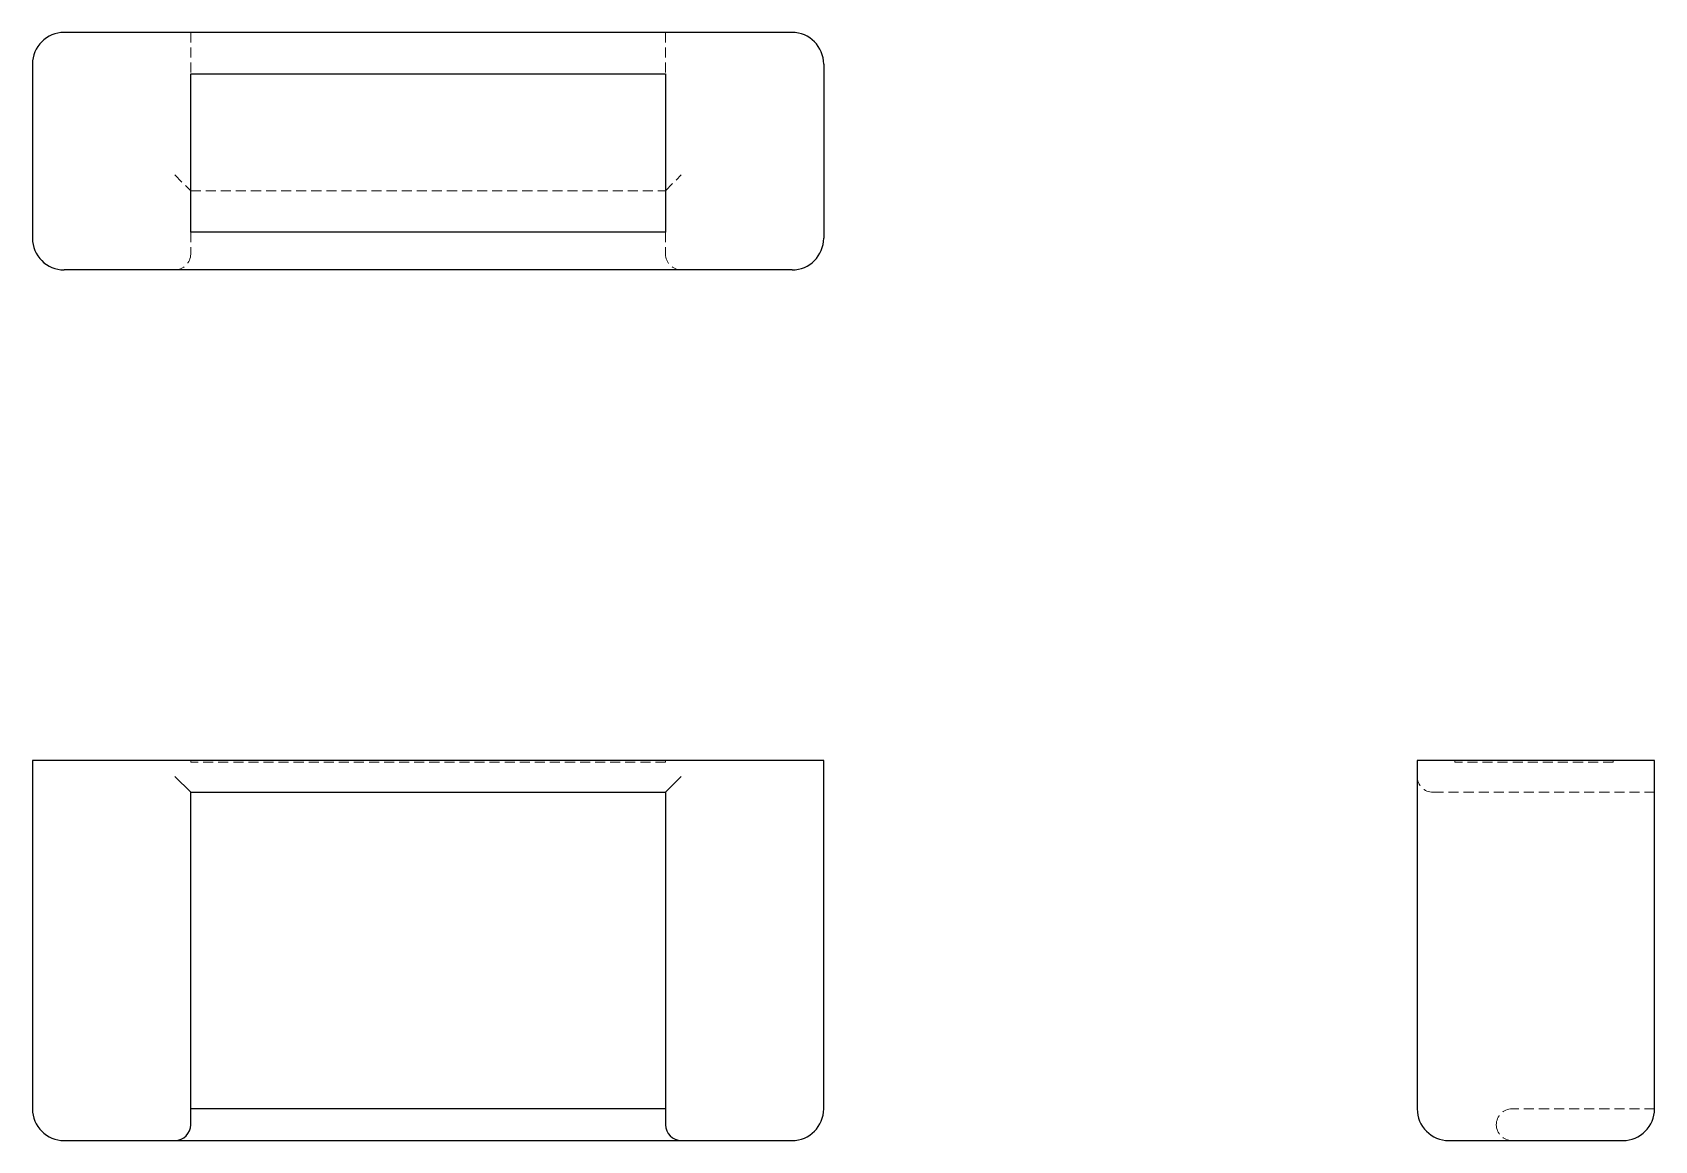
# Model space of a CAD drawing. Header units: millimetres. Extents: x 33 to 238, y 33 to 173.
import ezdxf

# ---------------------------------------------------------------- set-up
doc = ezdxf.new("R2010")
doc.units = ezdxf.units.MM
doc.linetypes.add('HIDDEN', pattern=[1.905, 1.27, -0.635])

msp = doc.modelspace()

# ---------------------------------------------------------------- linework, layer by layer
at = {"color": 7, "linetype": 'Continuous', "lineweight": 25}
for p, q in [((129, 173), (37, 173)), ((33, 169), (33, 147)), ((133, 169), (133, 147)), ((53, 167.77), (113, 167.77)), ((53, 147.77), (53, 167.77)), ((113, 167.77), (113, 147.77)), ((113, 147.77), (53, 147.77)), ((129, 143), (37, 143)), ((33, 81), (33, 37)), ((37, 81), (33, 81)), ((129, 81), (37, 81)), ((133, 81), (129, 81)), ((133, 37), (133, 81)), ((208, 81), (208, 37)), ((212, 81), (208, 81)), ((234, 81), (212, 81)), ((238, 81), (234, 81)), ((238, 37), (238, 81)), ((51, 79), (53, 77)), ((113, 77), (115, 79)), ((53, 37), (53, 77)), ((53, 77), (113, 77)), ((113, 77), (113, 37)), ((53, 35), (53, 37)), ((113, 37), (53, 37)), ((113, 37), (113, 35)), ((37, 33), (51, 33)), ((51, 33), (115, 33)), ((115, 33), (129, 33)), ((212, 33), (234, 33))]:
    msp.add_line(p, q, dxfattribs=at)
at = {"color": 7, "linetype": 'HIDDEN', "lineweight": 18}
for p, q in [((53, 173), (53, 167.77)), ((113, 173), (113, 167.77)), ((51, 155), (53, 153)), ((113, 153), (115, 155)), ((53, 153), (113, 153)), ((53, 147.77), (53, 145)), ((113, 147.77), (113, 145)), ((53, 81), (53, 80.8)), ((113, 80.8), (53, 80.8)), ((113, 81), (113, 80.8)), ((212.77, 81), (212.77, 80.8)), ((232.77, 80.8), (212.77, 80.8)), ((232.77, 81), (232.77, 80.8)), ((238, 77), (210, 77)), ((238, 37), (220, 37))]:
    msp.add_line(p, q, dxfattribs=at)
at = {"color": 7, "linetype": 'Continuous', "lineweight": 25}
for centre, radius, start, end in [((37, 169), 4, 90, 180), ((129, 169), 4, 0, 90), ((37, 147), 4, 180, 270), ((129, 147), 4, 270, 0), ((37, 37), 4, 180, 270), ((129, 37), 4, 270, 0), ((212, 37), 4, 180, 270), ((234, 37), 4, 270, 0), ((51, 35), 2, 270, 0), ((115, 35), 2, 180, 270)]:
    msp.add_arc(centre, radius, start, end, dxfattribs=at)
at = {"color": 7, "linetype": 'HIDDEN', "lineweight": 18}
for centre, start, end in [((51, 145), 270, 0), ((115, 145), 180, 270), ((210, 79), 180, 270), ((220, 35), 90, 180), ((220, 35), 180, 270)]:
    msp.add_arc(centre, 2, start, end, dxfattribs=at)

doc.saveas('drawing.dxf')
